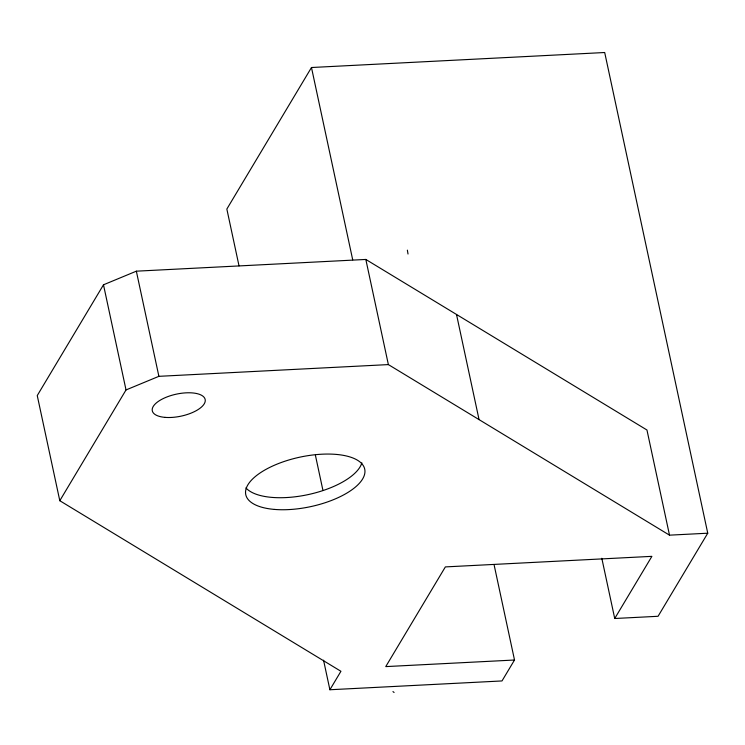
<?xml version="1.0" encoding="UTF-8"?>
<svg xmlns="http://www.w3.org/2000/svg" width="745" height="745" viewBox="0 0 745 745"><rect width="100%" height="100%" fill="white"/><g stroke="black" fill="none" stroke-linecap="round" stroke-linejoin="round"><path stroke-width="1.12" d="M239.024 265.881L226.843 209.056L311.475 67.516L604.698 52.513L707.75 533.206L669.504 535.161L646.958 430.005L365.823 259.446L136.344 271.18L103.49 284.795L37.25 395.567L59.796 500.714L340.931 671.282L329.895 689.749L502 680.939L514.516 660.014L494.047 564.561M59.796 500.714L126.026 389.942L158.89 376.327L388.369 364.594L669.504 535.161M707.75 533.206L658.068 616.283L614.727 618.499L651.894 556.347L445.361 566.908L385.752 666.607L514.516 660.014M392.95 691.574L394.086 692.487M601.811 558.275L614.727 618.499M456.508 314.464L479.054 419.612M365.823 259.446L388.369 364.594M311.475 67.516L352.711 259.837M315.396 455.195L322.939 490.396M323.553 660.2L329.895 689.749M136.344 271.18L158.89 376.327M103.49 284.795L126.026 389.942M407.366 250.134L408.018 254.026M361.865 462.85A60.829 25.321 -12.1 0 1 308.207 494.587A60.829 25.321 -12.1 0 1 245.934 487.9M165.027 417.368A27.034 11.25 -12.1 0 0 205.266 400.698A27.034 11.25 -12.1 0 0 165.911 397.364A27.034 11.25 -12.1 0 0 165.027 417.368M274.402 509.412A60.829 25.321 -12.1 0 0 364.948 471.892A60.829 25.321 -12.1 0 0 276.386 464.396A60.829 25.321 -12.1 0 0 274.402 509.412"/></g></svg>
